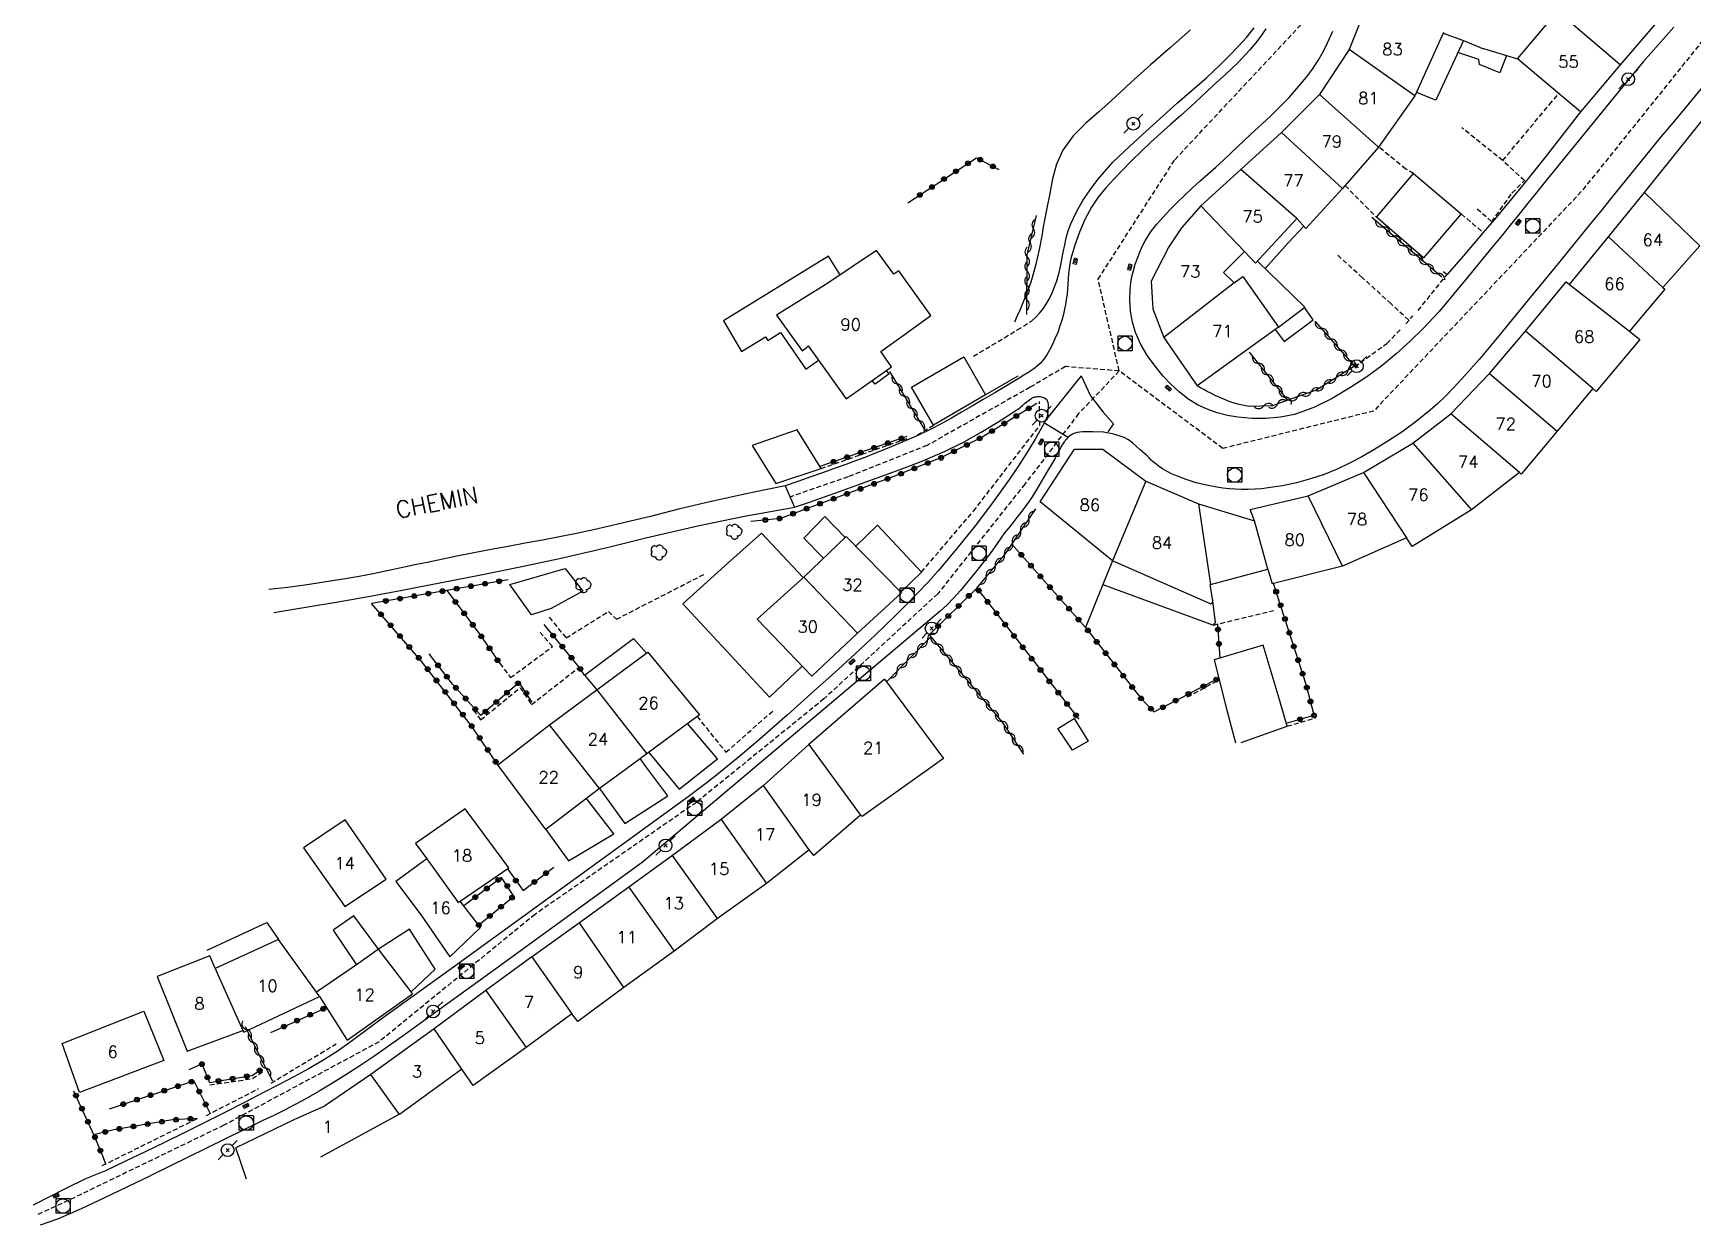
# Model space of a CAD drawing. Header units: millimetres. Extents: x 257000 to 258003, y 144043 to 145001.
# Drawn here: x 257318.2 to 257491.3, y 144814.4 to 144938.7 of the extents above; entities that cross this region are included whole.
import ezdxf
from ezdxf.enums import TextEntityAlignment as Align

# ---------------------------------------------------------------- set-up
doc = ezdxf.new("R2010")
doc.units = ezdxf.units.MM
doc.linetypes.add('DASHED', pattern=[0.75, 0.5, -0.25])
doc.layers.get('0').update_dxf_attribs({"linetype": 'CONTINUOUS'})
for name, color, linetype in [('W0001', 6, 'DASHED'), ('W0008', 7, 'CONTINUOUS'), ('W0014', 7, 'CONTINUOUS'), ('W0020', 2, 'CONTINUOUS'), ('W0071', 7, 'CONTINUOUS'), ('W0101', 7, 'CONTINUOUS'), ('W0104', 1, 'CONTINUOUS'), ('W0112', 1, 'DASHED'), ('W0211', 2, 'CONTINUOUS'), ('W0214', 2, 'CONTINUOUS'), ('W0300', 7, 'CONTINUOUS'), ('W0310', 3, 'CONTINUOUS'), ('W0322', 7, 'CONTINUOUS'), ('W0323', 7, 'CONTINUOUS'), ('W0330', 7, 'CONTINUOUS'), ('W0333', 7, 'CONTINUOUS'), ('W0401', 7, 'CONTINUOUS'), ('W0420', 7, 'CONTINUOUS'), ('W0473', 7, 'CONTINUOUS'), ('W0989', 7, 'CONTINUOUS'), ('W0991', 7, 'CONTINUOUS'), ('W1102', 7, 'CONTINUOUS')]:
    doc.layers.add(name, color=color, linetype=linetype)
doc.styles.get("Standard").update_dxf_attribs({"font": 'romans.shx', "width": 0.85})

# ---------------------------------------------------------------- blocks, each defined once
blk = doc.blocks.new('T300')
for p, q in [((-0.8, 0.51), (-0.86, 0.34)), ((-0.86, 0.34), (-0.86, 0.17)), ((-0.86, 0.17), (-0.74, 0.06)), ((-0.69, 0.63), (-0.8, 0.51)), ((-0.8, -0.06), (-0.74, 0.06)), ((-0.74, 0.06), (-0.69, 0.11)), ((-0.57, 0.69), (-0.69, 0.63)), ((-0.46, 0.69), (-0.57, 0.69)), ((-0.29, 0.63), (-0.46, 0.69)), ((-0.29, 0.63), (-0.17, 0.74)), ((-0.23, 0.57), (-0.29, 0.63)), ((-0.17, 0.74), (-0.06, 0.8)), ((-0.06, 0.8), (0.06, 0.8)), ((0.06, 0.8), (0.23, 0.74)), ((0.23, 0.74), (0.34, 0.63)), ((0.34, 0.63), (0.4, 0.51)), ((0.46, 0.46), (0.34, 0.46)), ((0.4, 0.51), (0.4, 0.46)), ((0.57, 0.4), (0.46, 0.46)), ((0.57, 0.4), (0.69, 0.29)), ((0.69, 0.29), (0.74, 0.17)), ((0.74, 0.06), (0.69, -0.17)), ((0.74, 0.17), (0.74, 0.06)), ((-0.8, -0.17), (-0.8, -0.06)), ((-0.8, -0.23), (-0.8, -0.17)), ((-0.74, -0.34), (-0.8, -0.23)), ((-0.69, -0.4), (-0.74, -0.34)), ((-0.51, -0.46), (-0.69, -0.4)), ((-0.4, -0.46), (-0.51, -0.46)), ((-0.4, -0.46), (-0.34, -0.46)), ((-0.34, -0.46), (-0.34, -0.4)), ((-0.34, -0.51), (-0.34, -0.46)), ((-0.29, -0.63), (-0.34, -0.51)), ((-0.17, -0.74), (-0.29, -0.63)), ((-0.06, -0.8), (-0.17, -0.74)), ((0.06, -0.8), (-0.06, -0.8)), ((0.17, -0.74), (0.06, -0.8)), ((0.23, -0.69), (0.17, -0.74)), ((0.29, -0.46), (0.23, -0.46)), ((0.29, -0.63), (0.23, -0.69)), ((0.46, -0.4), (0.29, -0.46)), ((0.34, -0.51), (0.29, -0.63)), ((0.34, -0.51), (0.34, -0.46)), ((0.57, -0.34), (0.46, -0.4)), ((0.63, -0.29), (0.57, -0.34)), ((0.69, -0.17), (0.63, -0.29))]:
    blk.add_line(p, q)
blk = doc.blocks.new('T473')
for p, q in [((-0.166667, 0.166667), (0.166667, -0.166667)), ((-0.166667, -0.166667), (0.166667, 0.166667)), ((0.500001, 0.500001), (1.000002, 1.000002)), ((-1.000002, -1.000002), (-0.500001, -0.500001))]:
    blk.add_line(p, q)
blk.add_ellipse((0, 0), major_axis=(0.471405, 0.471405), ratio=1, start_param=5.4977871438, end_param=11.780972451)
blk = doc.blocks.new('T420')
for p, q in [((0.75, 0.75), (-0.75, 0.75)), ((-0.75, 0.75), (-0.75, -0.75)), ((0.75, 0.75), (0.75, -0.75)), ((0.75, -0.75), (-0.75, -0.75))]:
    blk.add_line(p, q)
blk.add_ellipse((0, 0), major_axis=(-0.53, 0.53), ratio=1, start_param=3.926991, end_param=10.210176)
blk = doc.blocks.new('T401')
for p, q in [((-0.3, 0.3), (0, 0.3)), ((-0.3, -0.25), (-0.3, 0.3)), ((-0.3, 0.15), (0, 0.15)), ((-0.3, 0), (0, 0)), ((0, 0.3), (0, -0.25)), ((-0.3, -0.15), (0, -0.15)), ((-0.3, -0.25), (-0.3, -0.3)), ((-0.3, -0.3), (0, -0.3)), ((0, -0.3), (0, -0.25))]:
    blk.add_line(p, q)
blk = doc.blocks.new('t323o')
at = {"color": 0, "linetype": 'Continuous'}
for radius in [0.25, 0.15]:
    blk.add_circle((0, 0), radius, dxfattribs=at)
blk = doc.blocks.new('t322o')
at = {"color": 0, "linetype": 'Continuous'}
for radius in [0.25, 0.15]:
    blk.add_circle((0, 0), radius, dxfattribs=at)
blk = doc.blocks.new('t310o')
at = {"color": 0, "linetype": 'Continuous'}
for centre, start, end in [((-0.5, 0.38), 216.8699, 323.1304), ((0.5, -0.37), 36.8699, 143.1303)]:
    blk.add_arc(centre, 0.625, start, end, dxfattribs=at)

msp = doc.modelspace()

# ---------------------------------------------------------------- linework, layer by layer
at = {"layer": 'W0001'}
for points in [[(257431.5, 144903.45), (257429.3, 144913), (257437.3, 144925.47), (257450.98, 144940.1), (257450.69, 144952.52), (257440.46, 144961.49), (257433.1, 144963.93), (257418.41, 144967.17), (257410.84, 144971.45), (257407.82, 144980.14), (257410.98, 144990.74), (257424.04, 144998.93), (257430.31, 145000)], [(257597.79, 145000), (257587.09, 144996.39), (257576.34, 144984.62), (257566.58, 144969.99), (257555.17, 144962.72), (257539.8, 144960.36), (257522.32, 144956.61), (257507.15, 144950.69), (257494.74, 144940.85), (257479.7, 144922.14), (257458.05, 144899.27), (257442.3, 144895.37), (257431.5, 144903.45)], [(257431.5, 144903.45), (257427.27, 144899), (257421.66, 144891.66), (257412.57, 144880.22), (257400.7, 144869.26), (257387.39, 144858.47), (257370.56, 144846.8), (257354.3, 144833.51), (257338.09, 144824.81), (257322.55, 144817.29), (257318.6, 144815.45)], [(257431.5, 144903.45), (257425.88, 144903.9), (257422.2, 144901.74), (257411.44, 144895.67), (257403.21, 144892.41), (257397.16, 144890.31)]]:
    msp.add_lwpolyline(points, dxfattribs=at)
at = {"layer": 'W0008'}
for points in [[(257446.79, 144939.11), (257446.27, 144938.35), (257445.71, 144937.62), (257445.12, 144936.92), (257443.91, 144935.62), (257442.62, 144934.39), (257441.31, 144933.19), (257440.01, 144931.98), (257438.98, 144931.03), (257437.94, 144930.09), (257436.9, 144929.16), (257435.85, 144928.23), (257434.81, 144927.29), (257433.78, 144926.33), (257432.78, 144925.36), (257431.8, 144924.35), (257430.94, 144923.45), (257430.1, 144922.53), (257429.31, 144921.56), (257428.62, 144920.52), (257427.93, 144919.25), (257427.35, 144917.92), (257426.87, 144916.57), (257426.47, 144915.18), (257426.36, 144914.65), (257426.28, 144914.12), (257426.22, 144913.58), (257426.18, 144913.04), (257426.15, 144912.51), (257426.11, 144911.97), (257426.06, 144911.44), (257425.98, 144910.9), (257425.89, 144910.39), (257425.8, 144909.88), (257425.68, 144909.37), (257425.54, 144908.86), (257425.32, 144908.16), (257425.08, 144907.47), (257424.8, 144906.79), (257424.49, 144906.13), (257424.23, 144905.63), (257423.95, 144905.14), (257423.64, 144904.67), (257423.27, 144904.23), (257422.74, 144903.76), (257422.15, 144903.36), (257421.55, 144903), (257420.95, 144902.64), (257419.75, 144901.89), (257418.54, 144901.17), (257417.32, 144900.46), (257416.09, 144899.75), (257415.05, 144899.14), (257414, 144898.54), (257412.94, 144897.94), (257411.86, 144897.39), (257410.41, 144896.7), (257408.94, 144896.05), (257407.46, 144895.43), (257405.98, 144894.83), (257404.98, 144894.44), (257403.99, 144894.07), (257402.99, 144893.71), (257401.99, 144893.35), (257400.66, 144892.87), (257399.32, 144892.4), (257397.99, 144891.93), (257396.65, 144891.47)], [(257397.62, 144889.25), (257399.18, 144889.78), (257400.75, 144890.33), (257402.31, 144890.88), (257403.86, 144891.45), (257406.25, 144892.31), (257408.64, 144893.16), (257411.01, 144894.07), (257413.34, 144895.09), (257415.24, 144896.04), (257417.1, 144897.08), (257418.93, 144898.18), (257420.72, 144899.32), (257420.96, 144899.48), (257421.19, 144899.66), (257421.41, 144899.85), (257421.63, 144900.04), (257421.85, 144900.23), (257422.09, 144900.4), (257422.33, 144900.56), (257422.59, 144900.7), (257422.66, 144900.72), (257422.73, 144900.74), (257422.8, 144900.75), (257422.87, 144900.76), (257422.99, 144900.77), (257423.12, 144900.78), (257423.24, 144900.78), (257423.36, 144900.76), (257423.49, 144900.73), (257423.62, 144900.69), (257423.74, 144900.62), (257423.84, 144900.53), (257423.97, 144900.35), (257424.05, 144900.15), (257424.09, 144899.94), (257424.1, 144899.73), (257424.07, 144899.21), (257423.97, 144898.7), (257423.79, 144898.21), (257423.54, 144897.76)], [(257396.65, 144891.47), (257397.62, 144889.25)], [(257325.76, 144820.07), (257323.68, 144819.23), (257321.63, 144818.23), (257318.21, 144816.47), (257318.21, 144816.47)]]:
    msp.add_lwpolyline(points, dxfattribs=at)
at = {"layer": 'W0014'}
for points in [[(257489.36, 144939.29), (257486.15, 144935.66), (257483.05, 144931.93), (257480, 144928.15), (257476.95, 144924.4), (257476.01, 144923.25), (257475.07, 144922.1), (257474.14, 144920.95), (257473.21, 144919.79), (257472.28, 144918.64), (257471.35, 144917.48), (257470.41, 144916.34), (257469.47, 144915.2), (257467.94, 144913.34), (257466.42, 144911.47), (257464.86, 144909.64), (257463.21, 144907.89), (257461.82, 144906.53), (257460.38, 144905.23), (257458.89, 144903.99), (257457.32, 144902.84), (257455.55, 144901.68), (257453.73, 144900.58), (257451.81, 144899.63), (257449.78, 144898.92), (257448.32, 144898.62), (257446.84, 144898.48), (257445.35, 144898.49), (257443.87, 144898.62), (257442.78, 144898.8), (257441.71, 144899.08), (257440.67, 144899.45), (257439.67, 144899.93), (257438.67, 144900.55), (257437.75, 144901.26), (257436.89, 144902.06), (257436.1, 144902.9), (257435.24, 144903.94), (257434.44, 144905.03), (257433.75, 144906.2), (257433.2, 144907.45), (257432.88, 144908.55), (257432.67, 144909.67), (257432.6, 144910.81), (257432.64, 144911.95), (257432.72, 144912.62), (257432.83, 144913.28), (257432.99, 144913.93), (257433.17, 144914.57), (257433.39, 144915.2), (257433.64, 144915.82), (257433.91, 144916.43), (257434.21, 144917.02), (257434.76, 144917.9), (257435.4, 144918.72), (257436.09, 144919.49), (257436.79, 144920.24), (257437.55, 144921.02), (257438.33, 144921.78), (257439.13, 144922.52), (257439.94, 144923.25), (257440.76, 144923.97), (257441.57, 144924.69), (257442.37, 144925.42), (257443.17, 144926.17), (257445.19, 144928.08), (257447.24, 144929.98), (257449.22, 144931.95), (257451.05, 144934.07), (257451.67, 144934.92), (257452.24, 144935.81), (257452.76, 144936.73), (257453.23, 144937.67), (257453.78, 144938.86)], [(257492.84, 144933.64), (257490.95, 144931.38), (257489.07, 144929.11), (257488, 144927.84), (257486.95, 144926.56), (257485.9, 144925.28), (257484.86, 144923.99), (257483.81, 144922.7), (257482.77, 144921.41), (257481.73, 144920.12), (257480.68, 144918.84), (257479.07, 144916.85), (257477.45, 144914.87), (257475.83, 144912.89), (257474.21, 144910.91), (257472.5, 144908.81), (257470.79, 144906.71), (257469.05, 144904.63), (257467.25, 144902.61), (257466.41, 144901.71), (257465.55, 144900.83), (257464.66, 144899.98), (257463.73, 144899.17), (257462.37, 144898.1), (257460.97, 144897.08), (257459.53, 144896.12), (257458.05, 144895.22), (257456.8, 144894.5), (257455.53, 144893.82), (257454.23, 144893.2), (257452.89, 144892.66), (257451.46, 144892.19), (257450.01, 144891.79), (257448.53, 144891.48), (257447.05, 144891.25)], [(257479.62, 144930.47), (257478.41, 144928.89), (257477.19, 144927.32), (257475.96, 144925.76), (257474.72, 144924.21), (257473.42, 144922.61), (257472.12, 144921.02), (257470.81, 144919.44), (257469.48, 144917.87), (257468.54, 144916.77), (257467.6, 144915.67), (257466.65, 144914.58), (257465.7, 144913.5)], [(257445.06, 144899.75), (257444.53, 144899.84), (257444, 144899.96), (257443.48, 144900.1), (257442.97, 144900.27), (257442.47, 144900.46), (257441.99, 144900.67), (257441.51, 144900.9), (257441.04, 144901.14), (257440.69, 144901.31), (257440.33, 144901.5), (257439.99, 144901.69), (257439.64, 144901.88)], [(257423.54, 144897.76), (257422.72, 144896.33), (257421.87, 144894.92), (257420.98, 144893.54), (257420.05, 144892.18), (257418.29, 144889.71), (257416.46, 144887.3), (257414.56, 144884.93), (257412.61, 144882.61), (257411.52, 144881.39), (257410.4, 144880.2), (257409.25, 144879.04), (257408.08, 144877.89), (257406.03, 144875.91), (257403.96, 144873.95), (257401.85, 144872.02), (257399.7, 144870.15)], [(257447.05, 144891.25), (257446.35, 144891.17), (257445.65, 144891.12), (257444.95, 144891.1), (257444.25, 144891.09), (257443.6, 144891.11), (257442.96, 144891.15), (257442.31, 144891.22), (257441.67, 144891.32), (257440.6, 144891.53), (257439.54, 144891.8), (257438.49, 144892.12), (257437.46, 144892.51), (257436.96, 144892.73), (257436.49, 144892.98), (257436.02, 144893.26), (257435.58, 144893.57), (257435.32, 144893.75), (257435.08, 144893.95), (257434.85, 144894.16), (257434.62, 144894.38), (257434.4, 144894.59), (257434.17, 144894.81), (257433.94, 144895.02), (257433.7, 144895.22), (257433.3, 144895.57), (257432.91, 144895.93), (257432.48, 144896.26), (257432, 144896.52), (257430.94, 144896.86), (257429.85, 144897.05), (257428.75, 144897.11), (257427.66, 144897.1), (257427.4, 144897.07), (257427.13, 144897.03), (257426.87, 144896.96), (257426.63, 144896.86), (257426.46, 144896.77), (257426.3, 144896.65), (257426.15, 144896.52), (257426.02, 144896.38), (257425.77, 144896.06), (257425.54, 144895.73), (257425.33, 144895.38), (257425.13, 144895.02), (257424.95, 144894.66), (257424.77, 144894.3), (257424.58, 144893.95), (257424.38, 144893.6), (257423.89, 144892.78), (257423.41, 144891.96), (257422.92, 144891.14), (257422.42, 144890.34), (257422.04, 144889.78), (257421.64, 144889.23), (257421.23, 144888.69), (257420.81, 144888.16), (257420.39, 144887.63), (257419.97, 144887.1), (257419.55, 144886.57), (257419.15, 144886.03)], [(257419.15, 144886.03), (257418.3, 144884.81), (257417.42, 144883.62), (257416.51, 144882.46), (257415.57, 144881.32), (257414.93, 144880.55), (257414.26, 144879.8), (257413.57, 144879.08), (257412.82, 144878.4), (257381.74, 144852.21), (257366.46, 144841.11), (257358.34, 144835.24), (257356.81, 144834.15), (257355.29, 144833.06), (257353.74, 144831.99), (257352.18, 144830.95), (257350.82, 144830.07), (257349.45, 144829.2), (257348.06, 144828.36), (257346.66, 144827.55), (257345.55, 144826.96), (257344.43, 144826.39), (257343.3, 144825.84), (257342.17, 144825.3), (257330.5, 144819.59)], [(257399.7, 144870.15), (257398.28, 144868.85), (257396.85, 144867.57), (257395.42, 144866.3), (257393.97, 144865.04), (257392.86, 144864.09), (257391.75, 144863.16), (257390.63, 144862.23), (257389.5, 144861.32), (257388.52, 144860.55), (257387.53, 144859.8), (257386.53, 144859.05), (257385.52, 144858.31), (257379.68, 144854.08), (257369.55, 144846.72), (257361.8, 144841.11), (257354.52, 144835.87)], [(257354.52, 144835.87), (257353.02, 144834.77), (257351.53, 144833.65), (257350.01, 144832.57), (257348.43, 144831.57), (257346.93, 144830.7), (257345.4, 144829.86), (257343.86, 144829.05), (257342.32, 144828.25), (257340.26, 144827.18), (257338.19, 144826.14), (257336.11, 144825.1), (257334.03, 144824.07), (257331.97, 144823.06), (257329.91, 144822.05), (257327.84, 144821.06), (257325.76, 144820.07)], [(257318.99, 144814.44), (257320.8, 144815.05), (257323.25, 144816.13), (257325.67, 144817.27), (257328.08, 144818.44), (257330.5, 144819.59)]]:
    msp.add_lwpolyline(points, dxfattribs=at)
at = {"layer": 'W0020'}
for points in [[(257427.53, 144902.94), (257423.62, 144898.06)], [(257427.53, 144902.94), (257428.52, 144900.84), (257429.84, 144899.14), (257430.89, 144897.92), (257430.31, 144897.09)], [(257423.62, 144898.06), (257426.16, 144896.56)]]:
    msp.add_lwpolyline(points, dxfattribs=at)
at = {"layer": 'W0071'}
for points in [[(257396.65, 144891.47), (257394.61, 144891.05), (257392.57, 144890.62), (257390.53, 144890.18), (257388.49, 144889.73), (257387.01, 144889.38), (257385.53, 144889.03), (257384.06, 144888.66), (257382.59, 144888.29), (257381.11, 144887.93), (257379.64, 144887.57), (257378.16, 144887.22), (257376.67, 144886.89), (257374.9, 144886.51), (257373.11, 144886.16), (257371.33, 144885.81), (257369.54, 144885.48), (257367.76, 144885.15), (257365.97, 144884.82), (257364.18, 144884.48), (257362.4, 144884.13), (257360.95, 144883.84), (257359.49, 144883.53), (257358.04, 144883.22), (257356.59, 144882.91), (257355.13, 144882.61), (257353.68, 144882.31), (257352.22, 144882.03), (257350.76, 144881.77), (257348.77, 144881.45), (257346.78, 144881.15), (257344.79, 144880.89), (257342.8, 144880.65)], [(257343.31, 144878.26), (257346.66, 144878.81), (257350.01, 144879.39), (257353.35, 144879.98), (257356.69, 144880.6), (257360.81, 144881.38), (257364.91, 144882.18), (257369.02, 144883.02), (257373.11, 144883.89), (257374.92, 144884.3), (257376.72, 144884.72), (257378.52, 144885.16), (257380.32, 144885.6), (257382.12, 144886.04), (257383.92, 144886.48), (257385.72, 144886.9), (257387.53, 144887.3), (257390.05, 144887.83), (257392.58, 144888.33), (257395.12, 144888.81), (257397.66, 144889.26)]]:
    msp.add_lwpolyline(points, dxfattribs=at)
at = {"layer": 'W0101'}
for points in [[(257457.45, 144941.82), (257457.45, 144941.82), (257457.45, 144941.82), (257455.47, 144936.96)], [(257479.62, 144930.47), (257473.06, 144935.97), (257477.21, 144940.92)], [(257487.58, 144939.82), (257487.58, 144939.82), (257483.76, 144935.36)], [(257465.34, 144938.73), (257462.35, 144932.14)], [(257455.47, 144936.96), (257455.47, 144936.96), (257452.38, 144932.28)], [(257483.76, 144935.36), (257483.76, 144935.36), (257483.76, 144935.36), (257479.62, 144930.47)], [(257486.3, 144922.04), (257494.71, 144932.55)], [(257452.38, 144932.28), (257452.38, 144932.28), (257448.42, 144928.31)], [(257462.35, 144932.14), (257458.55, 144926.79)], [(257448.42, 144928.31), (257448.41, 144928.3), (257448.42, 144928.31), (257444.18, 144924.44), (257444.18, 144924.44)], [(257458.55, 144926.79), (257454.78, 144922.46)], [(257444.18, 144924.44), (257440.03, 144920.67), (257440.03, 144920.67)], [(257454.78, 144922.46), (257450.98, 144918.31), (257450.02, 144919.33)], [(257482.53, 144917.43), (257486.3, 144922.04), (257486.3, 144922.04)], [(257440.03, 144920.67), (257438.01, 144918.38), (257436.67, 144916.39), (257434.83, 144912.8), (257435.02, 144909.92), (257436.16, 144906.95)], [(257450.02, 144919.33), (257445.71, 144914.68), (257444.56, 144915.89)], [(257478.47, 144912.46), (257478.47, 144912.46), (257482.53, 144917.43), (257482.53, 144917.43)], [(257444.56, 144915.89), (257442.37, 144913.7), (257443.48, 144912.63)], [(257492.08, 144916.49), (257488.19, 144912.16)], [(257443.48, 144912.63), (257443.49, 144912.64), (257444.38, 144913.31), (257448.11, 144908.01), (257439.64, 144901.88)], [(257473.88, 144907.58), (257478.14, 144912.74), (257478.47, 144912.46)], [(257488.19, 144912.16), (257488.2, 144912.16), (257488.41, 144911.96), (257484.73, 144907.61)], [(257436.16, 144906.95), (257436.16, 144906.95), (257436.16, 144906.95), (257439.64, 144901.88)], [(257470.12, 144903.18), (257470.12, 144903.18), (257470.12, 144903.18), (257473.88, 144907.58), (257473.88, 144907.58)], [(257484.73, 144907.61), (257485.81, 144906.71), (257481.24, 144901.3), (257480.92, 144901.63)], [(257466.1, 144898.96), (257466.1, 144898.96), (257470.12, 144903.18)], [(257480.92, 144901.63), (257477.2, 144897.18)], [(257462.12, 144895.93), (257462.12, 144895.93), (257466.1, 144898.96)], [(257477.2, 144897.18), (257473.42, 144892.69), (257473.25, 144892.86)], [(257423.25, 144889.8), (257426.83, 144895.29), (257429.78, 144895.29), (257434.26, 144891.96)], [(257456.99, 144892.86), (257456.99, 144892.86), (257462.12, 144895.93)], [(257451.21, 144890.43), (257451.21, 144890.43), (257456.99, 144892.86)], [(257473.25, 144892.86), (257468.24, 144888.98)], [(257434.26, 144891.96), (257434.26, 144891.96), (257439.76, 144889.58)], [(257430.79, 144883.66), (257423.25, 144889.8)], [(257439.76, 144889.58), (257441.01, 144881.2)], [(257445.17, 144889), (257451.21, 144890.43)], [(257445.61, 144887.81), (257445.17, 144889)], [(257447, 144882.8), (257445.61, 144887.81)], [(257468.24, 144888.98), (257462.05, 144885.13), (257461.47, 144886.04)], [(257398.6, 144881.96), (257398.61, 144881.96), (257403.03, 144886.19), (257408.78, 144880.31)], [(257461.47, 144886.04), (257454.8, 144883.09)], [(257441.27, 144879.47), (257441.08, 144879.13), (257430.79, 144883.66)], [(257447, 144882.8), (257447.46, 144881.26)], [(257454.8, 144883.09), (257447.46, 144881.26)], [(257399.44, 144871.62), (257393.74, 144877.56), (257398.6, 144881.96)], [(257441.27, 144879.47), (257441, 144881.2), (257441.01, 144881.2)], [(257404.2, 144876.11), (257404.2, 144876.11), (257408.78, 144880.31)], [(257399.44, 144871.62), (257404.2, 144876.11), (257404.2, 144876.11)], [(257377.02, 144870.19), (257380.77, 144872.99), (257380.77, 144873), (257382.34, 144874.13), (257387.71, 144867.61), (257382.21, 144863.52)], [(257372.08, 144866.55), (257377.02, 144870.19)], [(257407.01, 144871.31), (257399.11, 144864.51), (257399.11, 144864.51)], [(257407.01, 144871.31), (257413.17, 144863.03), (257404.68, 144857), (257404.51, 144857.15)], [(257366.68, 144862.37), (257372.08, 144866.55)], [(257382.21, 144863.52), (257382.21, 144863.53), (257379.44, 144861.5), (257377.28, 144859.92)], [(257399.11, 144864.51), (257394.41, 144860.23)], [(257377.28, 144859.92), (257371.68, 144855.66), (257366.68, 144862.37)], [(257394.41, 144860.23), (257394.41, 144860.23), (257389.98, 144856.7)], [(257367.83, 144851.64), (257363.27, 144857.81), (257358.1, 144854.18), (257359.26, 144852.58)], [(257389.98, 144856.7), (257389.98, 144856.7), (257384.9, 144852.94), (257384.91, 144852.94)], [(257404.51, 144857.15), (257399.66, 144852.94), (257399.15, 144853.53)], [(257384.91, 144852.94), (257384.91, 144852.94), (257380.36, 144849.64)], [(257399.15, 144853.53), (257394.69, 144850.03)], [(257359.26, 144852.58), (257356.03, 144850.23), (257358.7, 144846.71), (257361.68, 144842.37), (257364.88, 144845.42), (257362.76, 144848.17)], [(257362.76, 144848.17), (257367.83, 144851.64)], [(257380.36, 144849.64), (257380.36, 144849.64), (257375.21, 144845.9)], [(257394.69, 144850.03), (257389.61, 144846.37)], [(257375.21, 144845.9), (257375.21, 144845.9), (257370.25, 144842.36), (257370.24, 144842.36)], [(257389.61, 144846.37), (257385.08, 144842.95)], [(257347.75, 144838.68), (257343.79, 144844.18), (257337.21, 144841.14)], [(257337.21, 144841.14), (257336.64, 144842.46), (257331.16, 144840.32), (257334.26, 144832.52), (257340.09, 144834.69)], [(257348.07, 144838.24), (257350.96, 144833.67), (257357.77, 144838.52), (257357.65, 144838.73), (257354.23, 144843.17), (257351.95, 144841.52), (257347.75, 144838.68)], [(257385.08, 144842.95), (257379.84, 144839.17)], [(257370.24, 144842.36), (257370.24, 144842.36), (257365.42, 144838.86), (257365.42, 144838.86)], [(257379.84, 144839.17), (257375.03, 144835.62), (257374.41, 144836.42)], [(257340.09, 144834.69), (257340.17, 144834.51), (257348.07, 144838.24)], [(257365.42, 144838.86), (257360.03, 144834.87), (257360.03, 144834.88)], [(257331.83, 144831.56), (257323.04, 144828.22), (257321.25, 144833.35), (257329.74, 144836.72)], [(257329.74, 144836.72), (257331.83, 144831.56)], [(257374.41, 144836.42), (257369.62, 144832.92)], [(257360.03, 144834.88), (257360.03, 144834.88), (257353.45, 144830.09), (257353.45, 144830.09)], [(257369.62, 144832.92), (257364.12, 144828.97), (257362.92, 144830.65)], [(257362.92, 144830.65), (257356.44, 144825.95)], [(257353.45, 144830.09), (257348.61, 144826.8), (257345.39, 144825.38), (257339.34, 144822.46)], [(257356.44, 144825.95), (257356.44, 144825.96), (257348.18, 144821.49)], [(257340.47, 144819.18), (257339.34, 144822.46)]]:
    msp.add_lwpolyline(points, dxfattribs=at)
for points in [[(257411.84, 144909.23), (257408.52, 144913.89), (257407.99, 144913.53), (257407.98, 144913.53), (257406.18, 144916.02), (257401.09, 144912.59), (257395.75, 144909.26), (257398.42, 144905.56), (257399.07, 144906.04), (257399.07, 144906.05), (257403.03, 144900.55), (257407.76, 144903.88), (257406.64, 144905.49), (257408.96, 144907.14), (257408.96, 144907.15)], [(257355.05, 144850.45), (257350.76, 144856.64), (257346.4, 144853.75), (257350.72, 144847.62), (257355.05, 144850.45)]]:
    msp.add_lwpolyline(points, close=True, dxfattribs=at)
at = {"layer": 'W0104'}
for points in [[(257467.4, 144937.9), (257464.53, 144931.69), (257462.51, 144932.49)], [(257465.3, 144938.65), (257467.4, 144937.9)], [(257467.4, 144937.9), (257469.49, 144937.04), (257469.5, 144937.05), (257471.89, 144936.35), (257471.19, 144934.54), (257469.09, 144935.39), (257469, 144935.92), (257466.82, 144936.66)], [(257471.89, 144936.35), (257473.06, 144935.97)], [(257446.72, 144914.12), (257449.12, 144916.79), (257450.75, 144918.55)], [(257402.38, 144913.46), (257401.17, 144915.43), (257390.22, 144908.68), (257392.11, 144905.47), (257394.6, 144906.99), (257394.86, 144906.62), (257396.17, 144907.46), (257398.82, 144903.64), (257400.14, 144904.57)], [(257448.11, 144908.01), (257450.87, 144910.09), (257445.92, 144914.9)], [(257447.76, 144907.76), (257448.69, 144906.53), (257451.73, 144908.77), (257450.82, 144910.06)], [(257407.49, 144903.14), (257406.04, 144902.08), (257405.74, 144902.46)], [(257407.49, 144903.14), (257407.24, 144903.51)], [(257439.76, 144889.58), (257439.76, 144889.58), (257445.61, 144887.81), (257445.61, 144887.81)], [(257398.61, 144886.02), (257400.8, 144888.28), (257402.92, 144886.09)], [(257395.01, 144869.44), (257385.98, 144879.16), (257390.35, 144883.12), (257394.17, 144886.55), (257398.53, 144881.9)], [(257398.61, 144886.02), (257400.66, 144883.92)], [(257410.88, 144882.48), (257406.29, 144887.36), (257404.02, 144885.17)], [(257410.88, 144882.48), (257408.71, 144880.38)], [(257430.79, 144883.66), (257429.8, 144881.17), (257441.33, 144876.96), (257441.55, 144877.24), (257441.27, 144879.47)], [(257441.01, 144881.2), (257447, 144882.8)], [(257375.72, 144871.74), (257380.83, 144875.55), (257382.18, 144874.02)], [(257444.22, 144864.71), (257449.02, 144866.43), (257448.09, 144869.65), (257446.51, 144874.87), (257441.41, 144873.32)], [(257395.01, 144869.44), (257398.44, 144872.66)], [(257441.41, 144873.32), (257442.73, 144868.09), (257442.73, 144868.1), (257443.63, 144864.69)], [(257375.72, 144871.74), (257377.02, 144870.19)], [(257382.42, 144863.68), (257385.58, 144859.86), (257389.59, 144863), (257386.48, 144866.69)], [(257377.28, 144859.92), (257379.92, 144856.27), (257384.42, 144859.15), (257382.13, 144862.22), (257381.53, 144863.03)], [(257371.68, 144855.66), (257374.06, 144852.39), (257378.79, 144855.21), (257375.93, 144858.89)], [(257336.36, 144843.06), (257342.57, 144845.96), (257343.79, 144844.18)], [(257354.23, 144843.17), (257351.67, 144846.65), (257349.51, 144845.14), (257351.95, 144841.52)], [(257357.65, 144838.73), (257360.16, 144841.1), (257357.46, 144845.24), (257354.23, 144843.17)]]:
    msp.add_lwpolyline(points, dxfattribs=at)
for points in [[(257467.18, 144919.81), (257463.23, 144915.25), (257458.33, 144919.48), (257462.21, 144924.03)], [(257417.56, 144900.96), (257412.12, 144897.78), (257409.84, 144901.76), (257415.3, 144904.93), (257417.56, 144900.96)], [(257400.4, 144893.28), (257397.89, 144897.32), (257393.2, 144895.67), (257395.67, 144891.73)], [(257375.56, 144880.5), (257372.23, 144878.7), (257370.2, 144878.02), (257367.93, 144881.2), (257373.72, 144882.86)], [(257426.8, 144867.2), (257428.25, 144864.85), (257426.62, 144863.9), (257425.08, 144866.16)]]:
    msp.add_lwpolyline(points, close=True, dxfattribs=at)
at = {"layer": 'W0112'}
for points in [[(257471.5, 144925.37), (257476.37, 144931.22)], [(257476.37, 144931.22), (257477.35, 144932.37)], [(257468.83, 144920.36), (257470.37, 144919.01), (257472.47, 144921.99), (257473.76, 144923.29), (257471.5, 144925.37), (257467.25, 144928.8)], [(257462.21, 144924.03), (257461.41, 144924.5), (257461.4, 144924.5), (257458.55, 144926.79)], [(257455.05, 144922.77), (257458.33, 144919.48)], [(257467.18, 144919.81), (257469.48, 144917.87)], [(257461.7, 144908.74), (257459.87, 144910.44), (257456.88, 144913.16), (257454.23, 144915.57)], [(257462.68, 144909.74), (257465.7, 144913.5), (257465.15, 144913.88)], [(257416.29, 144904.98), (257420.87, 144907.72), (257422.37, 144908.66)], [(257461.41, 144908.36), (257462.12, 144909.2)], [(257456.04, 144903.88), (257459.41, 144906.31), (257460.82, 144907.73)], [(257410.88, 144882.48), (257416.3, 144888.83), (257423.21, 144897.76), (257423.17, 144900.28)], [(257410.44, 144896.77), (257412.12, 144897.78)], [(257400.4, 144893.28), (257409.56, 144896.47)], [(257372.04, 144877.78), (257373.8, 144875.61), (257378.21, 144878.37), (257379.05, 144877.56), (257388.23, 144882.27)], [(257441.33, 144876.96), (257447.58, 144878.46)], [(257366.89, 144872.95), (257368.01, 144871.48), (257372.38, 144874.71), (257371.11, 144876.18)], [(257364.16, 144868.09), (257364.89, 144867.08), (257369.02, 144870.43), (257370.2, 144868.67), (257375.18, 144872.57)], [(257438.64, 144869.47), (257441.93, 144871.26)], [(257387.47, 144867.43), (257390.48, 144863.69), (257395.38, 144868.02)], [(257449.02, 144866.43), (257452.01, 144867.3)], [(257343.02, 144829.21), (257349.82, 144833.29)], [(257341.1, 144829.68), (257342.33, 144830.53)], [(257336.29, 144825.84), (257341.73, 144828.63)], [(257336.64, 144829.01), (257341.1, 144829.68)], [(257325.42, 144820.61), (257335.36, 144825.53)]]:
    msp.add_lwpolyline(points, dxfattribs=at)
at = {"layer": 'W0211'}
msp.add_lwpolyline([(257438.94, 144939), (257436.86, 144937.18), (257434.78, 144935.37), (257432.72, 144933.53), (257430.69, 144931.65), (257429.37, 144930.45), (257427.99, 144929.26), (257426.7, 144927.95), (257425.63, 144926.46), (257424.97, 144925.01), (257424.55, 144923.49), (257424.26, 144921.95), (257423.95, 144920.43), (257423.83, 144919.9), (257423.73, 144919.35), (257423.63, 144918.81), (257423.54, 144918.27), (257423.45, 144917.72), (257423.36, 144917.18), (257423.26, 144916.64), (257423.15, 144916.1), (257422.98, 144915.34), (257422.81, 144914.57), (257422.61, 144913.81), (257422.39, 144913.06), (257422.24, 144912.6), (257422.08, 144912.14), (257421.9, 144911.68), (257421.72, 144911.23), (257421.45, 144910.55), (257421.16, 144909.87), (257420.87, 144909.2), (257420.56, 144908.53)], dxfattribs=at)
at = {"layer": 'W0214'}
msp.add_lwpolyline([(257422.37, 144908.66), (257422.79, 144909.06), (257423.19, 144909.48), (257423.55, 144909.93), (257423.89, 144910.41), (257424.22, 144910.99), (257424.5, 144911.59), (257424.75, 144912.21), (257424.98, 144912.84), (257425.2, 144913.57), (257425.38, 144914.32), (257425.53, 144915.07), (257425.67, 144915.82), (257425.81, 144916.58), (257425.98, 144917.33), (257426.19, 144918.07), (257426.46, 144918.8), (257427.03, 144920.03), (257427.7, 144921.2), (257428.46, 144922.33), (257429.27, 144923.41), (257430.84, 144925.2), (257432.56, 144926.85), (257434.32, 144928.44), (257436.07, 144930.03), (257436.82, 144930.71), (257437.58, 144931.39), (257438.34, 144932.05), (257439.11, 144932.71), (257439.87, 144933.38), (257440.63, 144934.05), (257441.38, 144934.74), (257442.11, 144935.44), (257443.02, 144936.34), (257443.92, 144937.26), (257444.79, 144938.22), (257445.58, 144939.23)], dxfattribs=at)
at = {"layer": 'W0310'}
for points in [[(257421.88, 144909.34), (257421.91, 144915.56), (257422.87, 144919.66)], [(257465.16, 144913.22), (257457.84, 144919.43)], [(257451.94, 144908.61), (257456.05, 144903.96), (257452.11, 144901.48), (257449.08, 144900.4), (257445.1, 144905.42)], [(257407.55, 144903.38), (257411.23, 144897.27)], [(257449.08, 144900.4), (257447.48, 144899.82), (257445.06, 144899.75)], [(257416.65, 144880.82), (257419.59, 144884.36), (257422.8, 144889.07)], [(257407.28, 144871.11), (257411.86, 144875.73), (257419.29, 144866.84), (257421.51, 144863.51)], [(257340.33, 144835.1), (257342.12, 144831.41), (257343.19, 144829.45)]]:
    msp.add_lwpolyline(points, dxfattribs=at)
at = {"layer": 'W0322'}
msp.add_lwpolyline([(257367.75, 144881.68), (257353.52, 144879.21)], dxfattribs=at)
at = {"layer": 'W0323'}
for points in [[(257409.46, 144920.98), (257416.61, 144925.67), (257418.94, 144924.45)], [(257422.92, 144900.07), (257417.27, 144896.58), (257412.96, 144894.41), (257407.9, 144892.4), (257399.05, 144889.15), (257396.17, 144888.08), (257393.09, 144887.75)], [(257409.36, 144896.62), (257400.27, 144893.49)], [(257420.3, 144885.4), (257427.99, 144876.71), (257433.75, 144869.33), (257435.12, 144867.91), (257438.96, 144869.89)], [(257361.36, 144880.57), (257364.74, 144876.08), (257366.89, 144872.95)], [(257411.86, 144875.73), (257411.75, 144876.02), (257416.65, 144880.82), (257422.44, 144873.35), (257427.29, 144867.16)], [(257448.92, 144866.74), (257451.82, 144867.55), (257450.99, 144870.77), (257447.6, 144881.29)], [(257366.68, 144862.37), (257364, 144866.36), (257358.66, 144873.28), (257353.52, 144879.21)], [(257375.72, 144871.74), (257375.18, 144872.57), (257371.5, 144877.02)], [(257441.76, 144877.06), (257441.99, 144873.5)], [(257370.28, 144868.93), (257368.9, 144870.98), (257364.92, 144867.54), (257361.96, 144870.8), (257359.53, 144873.95)], [(257441.89, 144871.41), (257438.96, 144869.89)], [(257367.68, 144851.54), (257369.31, 144849.27)], [(257369.31, 144849.27), (257372.52, 144851.72)], [(257364.68, 144845.68), (257368.34, 144848.68), (257367.08, 144850.65), (257363.13, 144847.7)], [(257343, 144834.48), (257348.8, 144837.1)], [(257334.48, 144830.63), (257335.79, 144831.23), (257336.62, 144829.27), (257341.03, 144830.01), (257342.08, 144830.67)], [(257326.18, 144826.54), (257334.98, 144829.43), (257336.68, 144826.04)], [(257324.54, 144823.81), (257322.47, 144828.37)], [(257335.36, 144825.53), (257332.76, 144825.37), (257326.64, 144824.35), (257324.54, 144823.81), (257325.51, 144821.46), (257325.77, 144820.78)]]:
    msp.add_lwpolyline(points, dxfattribs=at)
at = {"layer": 'W0330'}
msp.add_lwpolyline([(257429.8, 144881.17), (257427.99, 144876.71)], dxfattribs=at)
at = {"layer": 'W0333'}
msp.add_lwpolyline([(257420.93, 144902.89), (257417.56, 144900.96)], dxfattribs=at)
at = {"layer": 'W1102'}
for points in [[(257483.76, 144935.36), (257477.21, 144940.92)], [(257462.35, 144932.14), (257455.47, 144936.96)], [(257452.38, 144932.28), (257458.55, 144926.79)], [(257448.42, 144928.31), (257454.78, 144922.46)], [(257450.02, 144919.33), (257444.18, 144924.44)], [(257486.3, 144922.04), (257492.08, 144916.49)], [(257440.03, 144920.67), (257444.56, 144915.89)], [(257488.19, 144912.16), (257482.53, 144917.43)], [(257443.48, 144912.63), (257436.16, 144906.95)], [(257478.47, 144912.46), (257484.73, 144907.61)], [(257480.92, 144901.63), (257473.88, 144907.58)], [(257470.12, 144903.18), (257477.2, 144897.18)], [(257473.25, 144892.86), (257466.1, 144898.96)], [(257462.12, 144895.93), (257468.24, 144888.98)], [(257456.99, 144892.86), (257461.47, 144886.04)], [(257434.26, 144891.96), (257430.79, 144883.66)], [(257454.8, 144883.09), (257451.21, 144890.43)], [(257404.2, 144876.11), (257398.6, 144881.96)], [(257377.02, 144870.19), (257382.21, 144863.52)], [(257377.28, 144859.92), (257372.08, 144866.55)], [(257399.11, 144864.51), (257404.51, 144857.15)], [(257399.15, 144853.53), (257394.41, 144860.23)], [(257389.98, 144856.7), (257394.69, 144850.03)], [(257389.61, 144846.37), (257384.91, 144852.94)], [(257359.26, 144852.58), (257362.56, 144848.02), (257362.76, 144848.17)], [(257380.36, 144849.64), (257385.08, 144842.95)], [(257379.84, 144839.17), (257375.21, 144845.9)], [(257337.21, 144841.14), (257340.09, 144834.69)], [(257370.24, 144842.36), (257374.41, 144836.42)], [(257348.07, 144838.24), (257347.75, 144838.68)], [(257365.42, 144838.86), (257369.62, 144832.92)], [(257362.92, 144830.65), (257360.03, 144834.88)], [(257356.44, 144825.95), (257353.45, 144830.09)]]:
    msp.add_lwpolyline(points, dxfattribs=at)

# ---------------------------------------------------------------- block references
at = {"layer": 'W0300'}
for p in [(257391.38, 144886.67), (257383.52, 144884.51), (257375.64, 144881.1)]:
    msp.add_blockref('T300', p, dxfattribs=at)
at = {"layer": 'W0310'}
for p, rotation in [((257422.54, 144918.27), 76.81643722347148), ((257458.98, 144918.46), 139.6914180957478), ((257422.2, 144916.81), 76.81643722347148), ((257460.13, 144917.49), 139.6914180957478), ((257461.27, 144916.51), 139.6914180957478), ((257421.91, 144915.34), 89.74216152421845), ((257462.41, 144915.54), 139.6914180957478), ((257463.56, 144914.57), 139.6914180957478), ((257421.9, 144913.84), 89.74216152421845), ((257464.7, 144913.6), 139.6914180957478), ((257421.89, 144910.84), 89.74216152421845), ((257421.89, 144912.34), 89.74216152421845), ((257452.6, 144907.87), 311.5299928599011), ((257453.59, 144906.75), 311.5299928599011), ((257454.58, 144905.62), 311.5299928599011), ((257446.03, 144904.25), 128.441970557281), ((257455.58, 144904.5), 311.5299928599011), ((257408.33, 144902.09), 301.0643357699407), ((257446.96, 144903.07), 128.441970557281), ((257454.12, 144902.75), 212.1695391147051), ((257455.39, 144903.55), 212.1695391147051), ((257409.1, 144900.81), 301.0643357699407), ((257447.89, 144901.9), 128.441970557281), ((257448.83, 144900.72), 128.441970557281), ((257450.11, 144900.77), 199.6358359327254), ((257451.52, 144901.27), 199.6358359327254), ((257452.85, 144901.95), 212.1695391147051), ((257409.88, 144899.52), 301.0643357699407), ((257446.56, 144899.79), 181.8468470043232), ((257448.02, 144900.02), 199.7622317259557), ((257410.65, 144898.24), 301.0643357699407), ((257421.22, 144886.76), 55.69915019264272), ((257422.07, 144887.99), 55.69915019264272), ((257420.38, 144885.52), 55.69915019264272), ((257418.57, 144883.13), 50.2231453958874), ((257419.53, 144884.28), 50.2231453958874), ((257417.61, 144881.98), 50.2231453958874), ((257411.5, 144875.37), 45.24275089951813), ((257412.5, 144874.97), 309.8619383764413), ((257409.39, 144873.24), 45.24275089951813), ((257410.45, 144874.3), 45.24275089951813), ((257413.46, 144873.82), 309.8619383764413), ((257414.42, 144872.67), 309.8619383764413), ((257408.33, 144872.17), 45.24275089951813), ((257415.38, 144871.52), 309.8619383764413), ((257416.34, 144870.36), 309.8619383764413), ((257417.3, 144869.21), 309.8619383764413), ((257418.26, 144868.06), 309.8619383764413), ((257419.23, 144866.91), 309.8619383764413), ((257420.07, 144865.67), 303.7336565329172), ((257420.9, 144864.42), 303.7336565329172), ((257340.48, 144834.8), 295.8290910044512), ((257341.13, 144833.45), 295.8290910044512), ((257341.79, 144832.1), 295.8290910044512), ((257342.47, 144830.77), 298.6002022666749)]:
    msp.add_blockref('t310o', p, dxfattribs=dict(at, rotation=rotation))
at = {"layer": 'W0322', "rotation": 189.8549315897876}
for p in [(257359.43, 144880.24), (257360.91, 144880.49), (257362.39, 144880.75), (257363.87, 144881.01), (257365.35, 144881.26), (257366.82, 144881.52), (257355, 144879.47), (257356.48, 144879.72), (257357.96, 144879.98)]:
    msp.add_blockref('t322o', p, dxfattribs=at)
at = {"layer": 'W0323'}
for p, rotation in [((257417, 144925.47), 332.2586692898999), ((257413.22, 144923.45), 33.28713198074494), ((257414.47, 144924.27), 33.28713198074494), ((257415.73, 144925.09), 33.28713198074494), ((257418.33, 144924.77), 332.2586692898999), ((257410.71, 144921.8), 33.28713198074494), ((257411.96, 144922.62), 33.28713198074494), ((257422.06, 144899.54), 211.6854617883799), ((257419.51, 144897.97), 211.6854617883799), ((257420.78, 144898.75), 211.6854617883799), ((257407.36, 144895.93), 199.0285197772659), ((257408.78, 144896.42), 199.0285197772659), ((257415.6, 144895.74), 206.7722010487631), ((257416.94, 144896.42), 206.7722010487631), ((257418.23, 144897.18), 211.6854617883799), ((257403.11, 144894.46), 199.0285197772659), ((257404.53, 144894.95), 199.0285197772659), ((257405.94, 144895.44), 199.0285197772659), ((257412.92, 144894.39), 201.6334157965065), ((257414.26, 144895.07), 206.7722010487631), ((257401.69, 144893.98), 199.0285197772659), ((257408.74, 144892.73), 201.6334157965065), ((257410.13, 144893.29), 201.6334157965065), ((257411.53, 144893.84), 201.6334157965065), ((257403.11, 144890.64), 200.1638972324223), ((257404.52, 144891.16), 200.1638972324223), ((257405.93, 144891.68), 200.1638972324223), ((257407.34, 144892.2), 200.1638972324223), ((257398.89, 144889.09), 200.4013628947028), ((257400.3, 144889.61), 200.1638972324223), ((257401.71, 144890.13), 200.1638972324223), ((257394.58, 144887.91), 186.1398290746132), ((257396.07, 144888.07), 186.1398290746132), ((257397.48, 144888.57), 200.4013628947028), ((257421.29, 144884.28), 311.4859440950876), ((257422.29, 144883.15), 311.4859440950876), ((257423.28, 144882.03), 311.4859440950876), ((257416.85, 144880.56), 307.7831031404925), ((257424.27, 144880.91), 311.4859440950876), ((257447.87, 144880.44), 107.8349291166139), ((257362.26, 144879.37), 306.9901425868716), ((257414.74, 144878.95), 44.44489437640256), ((257415.81, 144880), 44.44489437640256), ((257417.77, 144879.38), 307.7831031404925), ((257425.27, 144879.78), 311.4859440950876), ((257426.26, 144878.66), 311.4859440950876), ((257448.33, 144879.02), 107.8349291166139), ((257354.5, 144878.07), 130.8761247276338), ((257355.49, 144876.94), 130.8761247276338), ((257363.17, 144878.17), 306.9901425868716), ((257364.07, 144876.98), 306.9901425868716), ((257412.6, 144876.85), 44.44489437640256), ((257413.67, 144877.9), 44.44489437640256), ((257418.69, 144878.19), 307.7831031404925), ((257419.6, 144877.01), 307.7831031404925), ((257427.25, 144877.53), 311.4859440950876), ((257448.79, 144877.59), 107.8349291166139), ((257356.47, 144875.81), 130.8761247276338), ((257364.96, 144875.77), 304.426197058742), ((257372.45, 144875.86), 129.6251845589089), ((257420.52, 144875.82), 307.7831031404925), ((257428.23, 144876.4), 308.0128955082005), ((257429.15, 144875.21), 308.0128955082005), ((257441.8, 144876.49), 273.6934523184606), ((257441.9, 144875), 273.6934523184606), ((257449.25, 144876.16), 107.8349291166139), ((257357.45, 144874.67), 130.8761247276338), ((257358.43, 144873.54), 130.8761247276338), ((257365.81, 144874.53), 304.426197058742), ((257366.65, 144873.29), 304.426197058742), ((257373.41, 144874.71), 129.6251845589089), ((257374.37, 144873.55), 129.6251845589089), ((257421.44, 144874.64), 307.7831031404925), ((257422.36, 144873.45), 307.7831031404925), ((257430.08, 144874.03), 308.0128955082005), ((257449.71, 144874.73), 107.8349291166139), ((257450.17, 144873.3), 107.8349291166139), ((257359.36, 144872.36), 127.6984843016197), ((257360.44, 144872.76), 127.6274217514547), ((257361.36, 144871.57), 127.6274217514547), ((257375.3, 144872.38), 123.4645581718717), ((257423.29, 144872.27), 308.0732602836964), ((257431, 144872.85), 308.0128955082005), ((257431.92, 144871.67), 308.0128955082005), ((257450.63, 144871.88), 107.8349291166139), ((257360.28, 144871.18), 127.6984843016197), ((257361.2, 144869.99), 127.6984843016197), ((257362.31, 144870.41), 132.3051754868738), ((257367.65, 144869.91), 220.9215180935361), ((257368.79, 144870.89), 220.9215180935361), ((257369.65, 144869.86), 123.966112283217), ((257424.21, 144871.09), 308.0732602836964), ((257425.14, 144869.91), 308.0732602836964), ((257432.85, 144870.49), 308.0128955082005), ((257438.73, 144869.77), 27.26533762017777), ((257440.29, 144870.58), 207.4565914813356), ((257441.62, 144871.27), 207.4565914813356), ((257451.07, 144870.44), 104.5239795180547), ((257362.12, 144868.8), 127.6984843016197), ((257363.32, 144869.3), 132.3051754868738), ((257364.33, 144868.19), 132.3051754868738), ((257366.52, 144868.93), 220.9215180935361), ((257426.06, 144868.73), 308.0732602836964), ((257433.77, 144869.31), 313.8903926539747), ((257434.81, 144868.23), 313.8903926539747), ((257436.06, 144868.39), 27.26533762017777), ((257437.39, 144869.08), 27.26533762017777), ((257451.45, 144868.99), 104.5239795180547), ((257363.03, 144867.62), 127.6984843016197), ((257363.95, 144866.43), 127.6984843016197), ((257365.39, 144867.94), 220.9215180935361), ((257426.99, 144867.55), 308.0732602836964), ((257450.37, 144867.14), 15.51084950144136), ((257451.82, 144867.54), 15.51084950144136), ((257364.79, 144865.19), 123.898487076159), ((257365.63, 144863.94), 123.898487076159), ((257366.46, 144862.7), 123.898487076159), ((257371.7, 144851.09), 37.38348017045812), ((257365.53, 144849.49), 216.7422644880752), ((257366.73, 144850.39), 216.7422644880752), ((257367.66, 144849.76), 122.6217227282604), ((257368.56, 144850.32), 305.7592086171675), ((257370.5, 144850.18), 37.38348017045812), ((257364.33, 144848.59), 216.7422644880752), ((257367.01, 144847.59), 39.40266472488781), ((257368.17, 144848.54), 39.40266472488781), ((257364.69, 144845.68), 39.40266472488781), ((257365.85, 144846.64), 39.40266472488781), ((257348.47, 144836.95), 24.2820162954165), ((257345.74, 144835.72), 24.2820162954165), ((257347.11, 144836.33), 24.2820162954165), ((257344.37, 144835.1), 24.2820162954165), ((257335.81, 144831.18), 292.9864634581295), ((257341.84, 144830.52), 32.10856561621149), ((257331.88, 144828.42), 18.1922378991151), ((257333.31, 144828.89), 18.1922378991151), ((257334.73, 144829.35), 18.1922378991151), ((257335.54, 144828.32), 296.6796291033486), ((257336.4, 144829.8), 292.9864634581295), ((257337.54, 144829.43), 9.525602136105409), ((257339.02, 144829.68), 9.525602136105409), ((257340.5, 144829.92), 9.525602136105409), ((257322.68, 144827.91), 114.4145883634836), ((257323.3, 144826.54), 114.4145883634836), ((257327.61, 144827.01), 18.1922378991151), ((257329.03, 144827.48), 18.1922378991151), ((257330.46, 144827.95), 18.1922378991151), ((257336.21, 144826.98), 296.6796291033486), ((257323.92, 144825.18), 114.4145883634836), ((257330.16, 144824.94), 189.4835822365029), ((257331.64, 144825.18), 189.4835822365029), ((257333.12, 144825.39), 183.5075734213213), ((257334.62, 144825.49), 183.5075734213213), ((257324.65, 144823.56), 292.4377704932475), ((257325.73, 144824.12), 194.4076235165362), ((257327.2, 144824.44), 189.4835822365029), ((257328.68, 144824.69), 189.4835822365029), ((257325.22, 144822.17), 292.4377704932475)]:
    msp.add_blockref('t323o', p, dxfattribs=dict(at, rotation=rotation))
at = {"layer": 'W0401'}
for p, rotation in [((257473.02, 144919.03), 141.1681155970951), ((257426.77, 144914.92), 167.1695665974448), ((257432.75, 144914.23), 344.1380075112166), ((257436.73, 144901.77), 45.32802131450004), ((257423.22, 144896.12), 149.5783324278069), ((257403.53, 144873.24), 132.6616887217345), ((257386.83, 144858.85), 126.5523577167249), ((257362.78, 144841.45), 125.8635467993074), ((257340.35, 144826.97), 117.0424121277493), ((257320.55, 144817.61), 112.0339436924057)]:
    msp.add_blockref('T401', p, dxfattribs=dict(at, rotation=rotation))
at = {"layer": 'W0420'}
for p in [(257474.64, 144918.55), (257432.09, 144906.31), (257424.45, 144895.29), (257443.53, 144892.59), (257416.86, 144884.43), (257409.35, 144880.07), (257404.81, 144871.91), (257387.2, 144857.84), (257363.44, 144840.85), (257340.43, 144825.04), (257321.33, 144816.39)]:
    msp.add_blockref('T420', p, dxfattribs=at)
at = {"layer": 'W0473'}
for p in [(257484.6, 144933.87), (257432.97, 144929.23), (257456.28, 144903.94), (257423.41, 144898.79), (257411.94, 144876.6), (257384.17, 144853.97), (257359.93, 144836.68), (257338.5, 144822.22)]:
    msp.add_blockref('T473', p, dxfattribs=at)

# ---------------------------------------------------------------- texts
at = {"layer": 'W0989'}
msp.add_text('CHEMIN', height=1.75, rotation=11.0432, dxfattribs=at).set_placement((257356.06, 144888.91), align=Align.MIDDLE_LEFT)
at = {"layer": 'W0991'}
for s, p in [('83', (257460.01, 144936.98)), ('55', (257478.37, 144935.69)), ('81', (257457.5, 144931.88)), ('79', (257453.67, 144927.37)), ('77', (257449.67, 144923.31)), ('75', (257445.41, 144919.56)), ('64', (257487.16, 144917.1)), ('73', (257438.91, 144913.81)), ('66', (257483.16, 144912.52)), ('90', (257403.49, 144908.29)), ('71', (257442.26, 144907.6)), ('68', (257480, 144907.02)), ('70', (257475.55, 144902.38)), ('72', (257471.81, 144897.93)), ('74', (257467.9, 144893.97)), ('76', (257462.7, 144890.53)), ('86', (257428.44, 144889.48)), ('78', (257456.31, 144887.98)), ('84', (257435.97, 144885.54)), ('80', (257449.81, 144885.84)), ('32', (257403.67, 144881.15)), ('30', (257399.01, 144876.79)), ('26', (257382.4, 144868.83)), ('24', (257377.13, 144865.06)), ('21', (257405.85, 144864.16)), ('22', (257371.99, 144861.1)), ('19', (257399.41, 144858.73)), ('17', (257394.56, 144855.13)), ('14', (257350.71, 144852.13)), ('18', (257362.95, 144852.92)), ('15', (257389.77, 144851.54)), ('16', (257360.71, 144847.47)), ('13', (257385.02, 144847.95)), ('11', (257380.14, 144844.41)), ('9', (257375.06, 144840.76)), ('10', (257342.64, 144839.35)), ('12', (257352.78, 144838.42)), ('8', (257335.56, 144837.49)), ('7', (257369.92, 144837.64)), ('5', (257364.81, 144833.91)), ('6', (257326.51, 144832.47)), ('3', (257358.25, 144830.42)), ('1', (257348.92, 144824.64))]:
    msp.add_text(s, height=1.25, dxfattribs=at).set_placement(p, align=Align.MIDDLE_CENTER)

doc.saveas('drawing.dxf')
